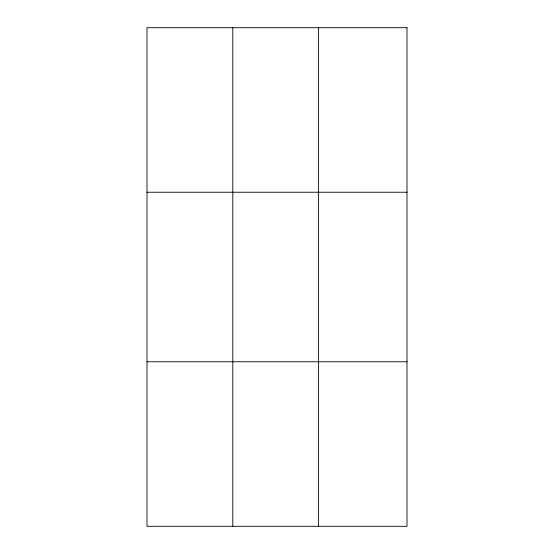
<?xml version="1.0" encoding="UTF-8"?>
<svg xmlns="http://www.w3.org/2000/svg" width="554" height="554" viewBox="0 0 554 554"><rect width="100%" height="100%" fill="white"/><g stroke="black" fill="none" stroke-linecap="round" stroke-linejoin="round"><path stroke-width="0.83" d="M232.798 27.7L232.798 526.3M318.598 27.7L318.598 526.3M146.997 192.238L407.003 192.238M146.997 361.762L407.003 361.762M407.003 27.7L407.003 526.3L146.997 526.3L146.997 27.7L407.003 27.7"/></g></svg>
